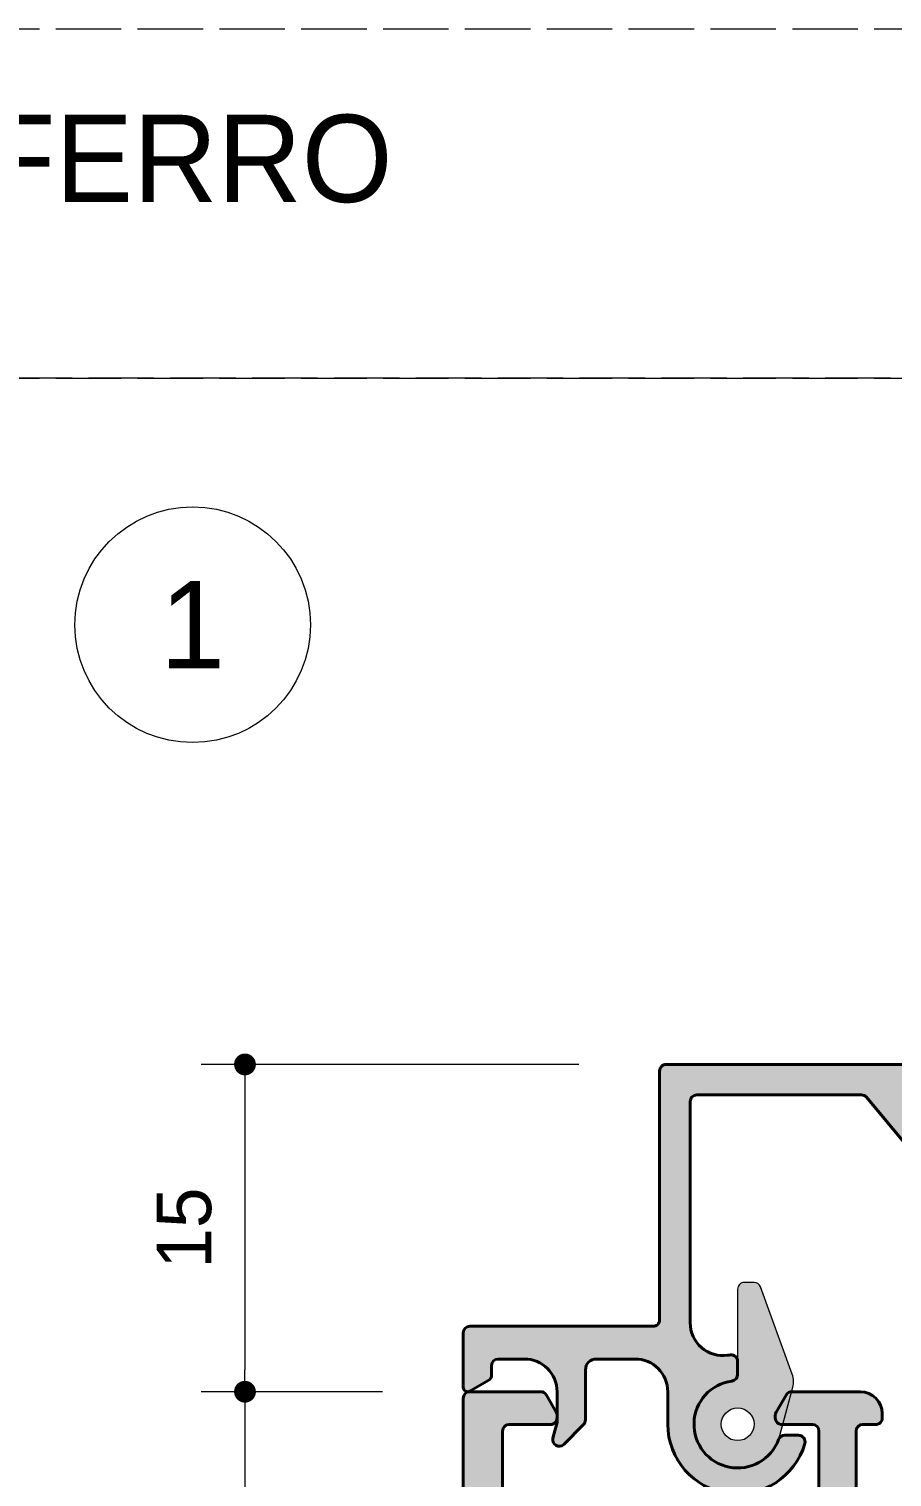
# Model space of a CAD drawing. Header units: millimetres. Extents: x -8 to 2550, y -393 to 1062.
# Drawn here: x 853.8 to 893.3, y -177.4 to -111 of the extents above; entities that cross this region are included whole.
import ezdxf
from ezdxf.enums import TextEntityAlignment as Align

# ---------------------------------------------------------------- set-up
doc = ezdxf.new("R2010")
doc.units = ezdxf.units.MM
doc.header["$LTSCALE"] = 0.25
doc.header["$MEASUREMENT"] = 0
doc.linetypes.add('ACAD_ISO02W100', pattern=[15, 12, -3])
doc.layers.get('0').update_dxf_attribs({"lineweight": 5})
doc.layers.get('Defpoints').update_dxf_attribs({"lineweight": 5})
for name, color, linetype, lineweight in [('01_Aluminum', 4, 'Continuous', 40), ('01_Dimension', 251, 'Continuous', 9), ('01_Fill Plastic', 253, 'Continuous', 0), ('01_Plastic', 3, 'Continuous', 20), ('01_Text', 40, 'Continuous', 25), ('01_Thin line', 8, 'Continuous', 9)]:
    doc.layers.add(name, color=color, linetype=linetype, lineweight=lineweight)
doc.layers.add('01_Fill Aluminum', color=7, linetype='Continuous', lineweight=0, true_color=0xdcdcdc)
doc.layers.add('02_Block Frame', color=7, linetype='Continuous', lineweight=5, true_color=0xe2001a, plot=False)
doc.styles.add('ALUK Main&Secondary Titles', font='GOTHIC.TTF')
doc.styles.add('Aluk Text', font='GOTHIC.TTF')
doc.dimstyles.new('ALUK Manual 1-1', dxfattribs={"dimtxt": 2.5, "dimasz": 1, "dimexe": 2, "dimexo": 4, "dimgap": 1.5, "dimtad": 3, "dimdec": 1, "dimdsep": 46, "dimtxsty": 'Aluk Text', "dimblk": 'DOT', "dimcen": 0, "dimclrd": 256, "dimclre": 256, "dimclrt": 2, "dimaunit": 1, "dimadec": 0, "dimazin": 0, "dimtfac": 0.7, "dimtdec": 1, "dimtmove": 0, "dimatfit": 3, "dimldrblk": 'DOT', "dimfxl": 1, "dimtolj": 2, "dimlwd": -1, "dimlwe": -1, "dimarcsym": 0})

# ---------------------------------------------------------------- blocks, each defined once
blk = doc.blocks.new('u20007')
at = {"layer": '01_Fill Aluminum', "ltscale": 0.25}
h = blk.add_hatch(color=256, dxfattribs=at)
h.dxf.hatch_style = 1
edge = h.paths.add_edge_path(flags=16)
edge.add_line((2.700000000003911, 3.900000000000091), (2.700000000003911, 1.799999999999727))
edge.add_arc((3.000000000003638, 1.799999999999727), 0.2999999999997272, 180, 270)
edge.add_line((3.000000000003638, 1.5), (9.000000000006366, 1.5))
edge.add_arc((9.000000000005912, 1.799999999999272), 0.2999999999992722, 270.0000000000868, 360.0000000000869)
edge.add_line((9.300000000005184, 1.799999999999727), (9.300000000005184, 3.900000000000091))
edge.add_line((9.300000000005184, 3.900000000000091), (9.500000000003183, 3.900000000000091))
edge.add_line((9.500000000003183, 3.900000000000091), (9.500000000001819, 8.099999999999909))
edge.add_line((9.500000000001819, 8.099999999999909), (9.30000000000382, 8.099999999999909))
edge.add_line((9.30000000000382, 8.099999999999909), (9.30000000000382, 10.19999999999982))
edge.add_arc((9.00000000000432, 10.2000000000005), 0.2999999999994998, 359.9999999998697, 449.9999999998697)
edge.add_line((9.000000000005002, 10.5), (3.000000000002274, 10.5))
edge.add_arc((3.000000000002501, 10.20000000000005), 0.2999999999999545, 90.00000000004343, 180.0000000000434)
edge.add_line((2.700000000002547, 10.19999999999982), (2.700000000002547, 8.099999999999909))
edge.add_line((2.700000000002547, 8.099999999999909), (2.500000000003638, 8.099999999999909))
edge.add_line((2.500000000003638, 8.099999999999909), (2.500000000005002, 3.900000000000091))
edge.add_line((2.500000000005002, 3.900000000000091), (2.700000000003911, 3.900000000000091))
edge = h.paths.add_edge_path()
edge.add_arc((30.90000000000384, 2), 0.7000000000002728, 180, 269.9999999999814)
edge.add_line((30.90000000000362, 1.299999999999727), (37.10000000000355, 1.300000000000182))
edge.add_arc((37.10000000000355, 2), 0.6999999999998181, 270, 360)
edge.add_line((37.80000000000337, 2), (37.80000000000337, 3.199999999999818))
edge.add_arc((37.5000000000033, 3.199999999999932), 0.3000000000000682, 359.9999999999783, 449.9999999999783)
edge.add_line((37.50000000000341, 3.5), (36.80000000000337, 3.5))
edge.add_arc((36.80000000000337, 3.800000000000182), 0.3000000000001819, 180, 270, ccw=False)
edge.add_arc((37.200000000003, 3.800000000000182), 0.6999999999998181, 90, 180, ccw=False)
edge.add_line((37.200000000003, 4.5), (38.70000000000323, 4.5))
edge.add_arc((38.70000000000312, 4.199999999999932), 0.3000000000000682, -2.1714186004828662e-11, 89.99999999997829, ccw=False)
edge.add_line((39.00000000000318, 4.199999999999818), (39.00000000000318, 0.3000000000001819))
edge.add_arc((38.70000000000323, 0.2999999999999545), 0.2999999999999545, -89.99999999995657, 4.3428372009657323e-11, ccw=False)
edge.add_line((38.70000000000346, 0), (0.3000000000001819, 0))
edge.add_arc((0.2999999999997272, 0.2999999999997272), 0.2999999999997272, 180.0000000000869, 270.0000000000868, ccw=False)
edge.add_line((0, 0.2999999999992724), (0, 1.199999999999818))
edge.add_arc((0.3000000000001819, 1.199999999999818), 0.3000000000001819, 90, 180, ccw=False)
edge.add_line((0.3000000000001819, 1.5), (0.7000000000039108, 1.5))
edge.add_arc((0.7000000000034562, 1.800000000000182), 0.3000000000001819, 270.0000000000868, 360)
edge.add_line((1.000000000003638, 1.800000000000182), (1.000000000003638, 10.19911967894222))
edge.add_line((1.000000000003638, 10.19911967894222), (1.000000000003638, 10.20000000000027))
edge.add_arc((0.7000000000037971, 10.20000000000016), 0.2999999999998408, 2.171258662546913e-11, 90.00000000002171)
edge.add_line((0.7000000000036835, 10.5), (0.3667966235900622, 10.5))
edge.add_arc((0.3667966235902895, 10.80000000000018), 0.3000000000001819, 180, 269.9999999999566, ccw=False)
edge.add_line((0.06679662359010763, 10.80000000000018), (0.06679662359010763, 12.15716389006548))
edge.add_arc((0.3667966235900654, 12.15716389006573), 0.2999999999999578, 165.2335376605682, 180.0000000000478, ccw=False)
edge.add_line((0.0767047997148893, 12.23362782745289), (0.3475067720225979, 13.26100675587122))
edge.add_arc((0.06123736778819641, 13.35072759068278), 0.3000000000000046, 342.5982793228656, 420.3673421366597)
edge.add_arc((0.3084560614562258, 13.78533421454065), 0.2000000000000568, 179.5982793230137, 240.3673421368074, ccw=False)
edge.add_line((0.1084609773367902, 13.786736472749), (0.1084609773367902, 15.33783064630325))
edge.add_arc((0.4084609773370718, 15.33783064630314), 0.3000000000002816, 72.59827932291711, 179.9999999999807, ccw=False)
edge.add_line((0.4981818121484594, 15.62410005053789), (2.418850571978282, 15.0221356003417))
edge.add_arc((2.179595012480831, 14.25875052238382), 0.799999999999496, 27.59827932286089, 72.59827932285759, ccw=False)
edge.add_line((2.888569006318676, 14.62936605910727), (3.035498279247122, 14.34829572309263))
edge.add_arc((2.85825478078758, 14.25564183891138), 0.2000000000001271, -92.40172067706192, 27.59827932295002, ccw=False)
edge.add_line((2.849873649018036, 14.05581752449916), (2.561452094726292, 14.06791464620756))
edge.add_line((2.561452094726292, 14.06791464620756), (1.477388884845595, 12.35981774982201))
edge.add_arc((1.983975984915339, 12.03830645912856), 0.6000000000003705, 147.5982793228854, 179.9999999999805)
edge.add_line((1.383975984914969, 12.03830645912876), (1.383975984914969, 12.00002467801551))
edge.add_arc((1.666818697438296, 12.10002467800575), 0.3000000000426691, 199.4712206296325, 318.1865233489895)
edge.add_arc((2.114010219090511, 11.69999999999994), 0.3000000000000575, 90.00000000000989, 138.18652335383, ccw=False)
edge.add_line((2.11401021909046, 12), (4.619449405288833, 12))
edge.add_arc((4.619449405288606, 12.29999999999995), 0.2999999999999545, 270.0000000000434, 360.0000000000434)
edge.add_line((4.91944940528856, 12.30000000000018), (4.91944940528856, 12.70000000000073))
edge.add_line((4.91944940528856, 12.70000000000073), (4.672231095225015, 14.26675938966491))
edge.add_arc((4.869449405289086, 14.30000000000044), 0.2000000000000158, 90.00000000000739, 189.5671293125979, ccw=False)
edge.add_line((4.86944940528906, 14.50000000000045), (6.469449405289197, 14.5))
edge.add_arc((6.469449405289066, 14.30000000000009), 0.1999999999999122, -9.567129312632687, 89.9999999999626, ccw=False)
edge.add_line((6.666667715353015, 14.26675938966446), (6.419449405288788, 12.70000000000073))
edge.add_line((6.419449405288788, 12.70000000000073), (6.41944940528856, 12.30000000000018))
edge.add_arc((6.719449405288742, 12.30000000000018), 0.3000000000001819, 180, 270)
edge.add_line((6.719449405288742, 12), (9.224888591487797, 12))
edge.add_arc((9.224888591583028, 11.69999999995719), 0.3000000000428091, 41.81347666438728, 90.00000001818768, ccw=False)
edge.add_arc((9.672080113188432, 12.10002467801542), 0.2999999999999799, 221.8134766462161, 340.5287793655257)
edge.add_line((9.954922825663061, 12.00002467801551), (9.954922825663061, 12.03830645912876))
edge.add_arc((9.35492282566269, 12.03830645912856), 0.6000000000003709, 1.950740204629751e-11, 32.40172067711465)
edge.add_line((9.861509925732435, 12.35981774982201), (8.777446715850829, 14.06791464620756))
edge.add_line((8.777446715850829, 14.06791464620756), (8.489025161559994, 14.05581752449916))
edge.add_arc((8.480644029790449, 14.25564183891138), 0.2000000000001273, 152.40172067705, 272.401720677062, ccw=False)
edge.add_line((8.303400531330908, 14.34829572309263), (8.450329804258445, 14.62936605910727))
edge.add_arc((9.159303798096706, 14.25875052238277), 0.8000000000003548, 107.40172067708619, 152.4017206770859, ccw=False)
edge.add_line((8.920048238599747, 15.0221356003417), (10.84071699842957, 15.62410005053789))
edge.add_arc((10.93043783324051, 15.33783064630348), 0.2999999999998243, -4.519051799434237e-11, 107.40172067702, ccw=False)
edge.add_line((11.23043783324033, 15.33783064630325), (11.23043783324033, 13.786736472749))
edge.add_arc((11.0304427491211, 13.78533421454028), 0.1999999999998529, -60.367342136692685, 0.4017206770939765, ccw=False)
edge.add_arc((11.27766144278963, 13.35072759068306), 0.299999999999888, 119.632657863407, 197.4017206771961)
edge.add_line((10.99139203855543, 13.26100675587122), (11.29009182387892, 12.12778803242873))
edge.add_arc((11.00000000000397, 12.05132409504159), 0.2999999999997343, -5.331912689143792e-11, 14.766462339437396, ccw=False)
edge.add_line((11.30000000000371, 12.05132409504131), (11.30000000000371, 2.670156001164742))
edge.add_arc((12.30000000000357, 2.670156001164869), 0.9999999999998685, 180.0000000000073, 268.2642954110766)
edge.add_line((12.2697108733629, 1.670614822019616), (17.90000000000191, 1.5))
edge.add_line((17.90000000000191, 1.5), (28.70000000000346, 1.500000000000455))
edge.add_arc((28.70000000000368, 1.800000000000409), 0.2999999999999545, 269.9999999999566, 359.9999999999566)
edge.add_line((29.00000000000364, 1.800000000000182), (29.00000000000364, 3.199999999999818))
edge.add_arc((28.70000000000346, 3.199999999999818), 0.3000000000001819, 0, 90)
edge.add_line((28.70000000000346, 3.5), (27.80000000000348, 3.500000000000455))
edge.add_arc((27.80000000000365, 3.800000000000466), 0.3000000000000114, 179.9999999999674, 269.99999999996743, ccw=False)
edge.add_line((27.50000000000364, 3.800000000000637), (27.50000000000364, 4.200000000000273))
edge.add_arc((27.80000000000359, 4.200000000000045), 0.2999999999999545, 89.99999999997829, 179.9999999999566, ccw=False)
edge.add_line((27.80000000000371, 4.5), (30.80000000000337, 4.5))
edge.add_arc((30.80000000000359, 3.799999999999955), 0.7000000000000455, 1.858779796748422e-11, 90.00000000001859, ccw=False)
edge.add_arc((31.20000000000346, 3.800000000000182), 0.3000000000001819, -90, 0, ccw=False)
edge.add_line((31.20000000000346, 3.5), (30.50000000000364, 3.5))
edge.add_arc((30.50000000000364, 3.199999999999818), 0.3000000000001819, 90, 180)
edge.add_line((30.20000000000346, 3.199999999999818), (30.20000000000357, 2))
edge = h.paths.add_edge_path(flags=16)
edge.add_line((2.5, 52.90000000000009), (2.700000000000728, 52.90000000000009))
edge.add_line((2.700000000000728, 52.90000000000009), (2.700000000000728, 50.79999999999927))
edge.add_arc((3, 50.79999999999927), 0.2999999999992724, 180, 270)
edge.add_line((3, 50.5), (9, 50.5))
edge.add_arc((9.000000000000455, 50.79999999999973), 0.2999999999997272, 269.9999999999131, 359.9999999999131)
edge.add_line((9.300000000000182, 50.79999999999927), (9.300000000000182, 52.90000000000009))
edge.add_line((9.300000000000182, 52.90000000000009), (9.5, 52.90000000000009))
edge.add_line((9.5, 52.90000000000009), (9.5, 63.09999999999945))
edge.add_line((9.5, 63.09999999999945), (9.300000000000182, 63.09999999999945))
edge.add_line((9.300000000000182, 63.09999999999945), (9.300000000000182, 65.20000000000027))
edge.add_arc((9.000000000000682, 65.19999999999959), 0.2999999999994998, 1.302755197529629e-10, 90.00000000013027)
edge.add_line((9, 65.49999999999909), (3, 65.49999999999909))
edge.add_arc((2.999999999999773, 65.20000000000005), 0.299999999999045, 89.99999999995657, 179.9999999999566)
edge.add_line((2.700000000000728, 65.20000000000027), (2.700000000000728, 63.09999999999945))
edge.add_line((2.700000000000728, 63.09999999999945), (2.5, 63.09999999999945))
edge.add_line((2.5, 63.09999999999945), (2.5, 52.90000000000009))
edge = h.paths.add_edge_path()
edge.add_arc((2.858242133151571, 46.74435816108839), 0.1999999999999049, 332.4017206770909, 452.401720677102)
edge.add_line((2.849861001381896, 46.94418247550038), (2.561439447090152, 46.93208535379199))
edge.add_line((2.561439447090152, 46.93208535379199), (1.477376237209455, 48.64018225017799))
edge.add_arc((1.983963337279251, 48.96169354087146), 0.6000000000004228, 180.000000000021, 212.4017206771133, ccw=False)
edge.add_line((1.383963337278828, 48.96169354087124), (1.383963337278828, 48.99997532198449))
edge.add_arc((1.666806049801991, 48.89997532199392), 0.3000000000426243, 41.81347665098639, 160.5287793702972, ccw=False)
edge.add_arc((2.11399757145377, 49.29999999999988), 0.2999999999998764, 221.8134766462711, 270.0000000000616)
edge.add_line((2.113997571454092, 49), (4.619449405288833, 48.99999999999955))
edge.add_arc((4.619449405288947, 48.6999999999997), 0.2999999999998408, 2.1714186004828662e-11, 90.00000000002171, ccw=False)
edge.add_line((4.919449405288788, 48.69999999999982), (4.919449405288788, 48.29999999999973))
edge.add_line((4.919449405288788, 48.29999999999973), (4.672231095225129, 46.73324061033509))
edge.add_arc((4.8694494052892, 46.69999999999956), 0.2000000000000155, 170.4328706874026, 269.9999999999926)
edge.add_line((4.869449405289174, 46.49999999999955), (6.469449405289197, 46.5))
edge.add_arc((6.469449405289171, 46.70000000000002), 0.2000000000000171, 270.0000000000074, 369.5671293125974)
edge.add_line((6.666667715353242, 46.73324061033554), (6.419449405288901, 48.29999999999973))
edge.add_line((6.419449405288901, 48.29999999999973), (6.419449405288674, 48.69999999999982))
edge.add_arc((6.719449405288572, 48.69999999999965), 0.2999999999998977, 89.99999999996737, 179.9999999999674, ccw=False)
edge.add_line((6.719449405288742, 48.99999999999955), (9.224901239124279, 49))
edge.add_arc((9.224901239220133, 49.30000000004257), 0.3000000000425729, 269.9999999816932, 318.1865233355167)
edge.add_arc((9.672092760825162, 48.89997532198436), 0.2999999999999266, 19.471220634523092, 138.186523353834, ccw=False)
edge.add_line((9.954935473299656, 48.99997532198449), (9.954935473299656, 48.96169354087124))
edge.add_arc((9.354935473299234, 48.96169354087146), 0.6000000000004224, 327.59827932288675, 359.99999999997897, ccw=False)
edge.add_line((9.86152257336903, 48.64018225017799), (8.777459363487424, 46.93208535379199))
edge.add_line((8.777459363487424, 46.93208535379199), (8.489037809196589, 46.94418247550038))
edge.add_arc((8.480656677426914, 46.74435816108839), 0.1999999999999073, 87.59827932289818, 207.598279322909)
edge.add_line((8.303413178967503, 46.65170427690737), (8.45034245189504, 46.37063394089273))
edge.add_arc((9.159316445733355, 46.74124947761737), 0.800000000000463, 207.5982793229206, 252.5982793229208)
edge.add_line((8.920060886236456, 45.9778643996583), (10.84072964606617, 45.37589994946211))
edge.add_arc((10.93045048087727, 45.66216935369629), 0.2999999999996532, 252.5982793229357, 360.0000000000027)
edge.add_line((11.23045048087693, 45.6621693536963), (11.23045048087693, 47.213263527251))
edge.add_arc((11.03045539675771, 47.21466578545974), 0.199999999999837, 359.5982793229024, 420.3673421366949)
edge.add_arc((11.27767409042621, 47.64927240931694), 0.2999999999998845, 162.5982793228035, 240.36734213659412, ccw=False)
edge.add_line((10.99140468619203, 47.73899324412878), (11.26486669925725, 48.77646393738723))
edge.add_arc((11.55495852313259, 48.69999999999983), 0.3000000000001693, 90.00000000003052, 165.2335376605322, ccw=False)
edge.add_line((11.55495852313243, 49), (14.2000000000005, 49.00000000000045))
edge.add_arc((14.19999999999992, 48.70000000000037), 0.3000000000000824, -1.8985701899509877e-11, 89.99999999988938, ccw=False)
edge.add_line((14.5, 48.70000000000027), (14.5, 48.09999999999945))
edge.add_arc((14.79999999999961, 48.09999999999979), 0.2999999999996081, 180.0000000000638, 270.0000000001095)
edge.add_line((14.80000000000018, 47.80000000000018), (15, 47.80000000000018))
edge.add_arc((15, 48.80000000000018), 1, 270, 360)
edge.add_line((16, 48.80000000000018), (16, 51.94944465005347))
edge.add_arc((15.70000000000053, 51.94944465005368), 0.2999999999994714, 359.9999999999592, 419.9999999998779)
edge.add_line((15.85000000000082, 52.20925227118823), (15.06961524227154, 52.65980762113531))
edge.add_arc((14.91961524227057, 52.39999999999853), 0.3000000000017454, 59.99999999997848, 90.00000000000577)
edge.add_line((14.91961524227054, 52.70000000000027), (14.80000000000223, 52.70000000000118))
edge.add_arc((14.80000000000006, 52.40000000000112), 0.3000000000000611, 89.99999999958645, 180.0000000000231)
edge.add_line((14.5, 52.400000000001), (14.5, 51))
edge.add_arc((14.20000000000085, 50.99999999999942), 0.2999999999991481, -89.9999999998501, 1.1129941412946209e-10, ccw=False)
edge.add_line((14.20000000000164, 50.70000000000027), (11.30000000000018, 50.70000000000027))
edge.add_arc((11.30000000000007, 51.00000000000035), 0.3000000000000753, 180.0000000000665, 270.0000000000207, ccw=False)
edge.add_line((11, 51), (11, 64.89999999999918))
edge.add_arc((11.30000000000064, 64.89999999999964), 0.3000000000006366, 90.00000000008691, 180.0000000000869, ccw=False)
edge.add_line((11.30000000000018, 65.20000000000027), (14.20000000000152, 65.20000000000027))
edge.add_arc((14.19999999999993, 64.9000000000002), 0.3000000000000682, -1.9542767404345796e-10, 89.99999999969498, ccw=False)
edge.add_line((14.5, 64.89999999999918), (14.5, 63))
edge.add_arc((14.79999999999984, 63.00000000000011), 0.2999999999998355, 180.0000000000203, 270.0000000000662)
edge.add_line((14.80000000000018, 62.70000000000027), (14.91961524227054, 62.69999999999982))
edge.add_arc((14.91961524227136, 63.00000000000156), 0.300000000001738, 269.9999999998433, 299.999999999848)
edge.add_line((15.06961524227154, 62.74019237886432), (15.85000000000082, 63.19074772881049))
edge.add_arc((15.70000000000074, 63.45055534994492), 0.2999999999992548, 300.0000000000987, 360.000000000152)
edge.add_line((16, 63.45055534994572), (16, 66.70000000000027))
edge.add_arc((15.70000000000085, 66.70000000000086), 0.2999999999991481, 359.9999999998887, 449.9999999998501)
edge.add_line((15.70000000000164, 67), (0.3000000000001819, 67))
edge.add_arc((0.2999999999999545, 66.70000000000005), 0.2999999999999545, 89.99999999995657, 179.9999999999566)
edge.add_line((0, 66.70000000000027), (0, 65.49999999999909))
edge.add_arc((0.2999999999993975, 65.49999999999967), 0.2999999999993975, 180.0000000001113, 270.0000000001498)
edge.add_line((0.3000000000001819, 65.20000000000027), (0.7000000000007276, 65.19999999999982))
edge.add_arc((0.7000000000002672, 64.90000000000009), 0.2999999999997272, -1.737134880386293e-10, 89.99999999991212, ccw=False)
edge.add_line((1, 64.89999999999918), (1, 50.80000000000018))
edge.add_arc((0.6999999999997044, 50.8000000000003), 0.3000000000002956, 270.0000000000434, 359.9999999999783, ccw=False)
edge.add_line((0.6999999999999318, 50.5), (0.3667966235901758, 50.5))
edge.add_arc((0.3667966235902895, 50.19999999999993), 0.3000000000000682, 90.00000000002171, 180.0000000000217)
edge.add_line((0.06679662359022132, 50.19999999999982), (0.06679662359022132, 48.84278812684579))
edge.add_arc((0.366796623590211, 48.84278812684554), 0.2999999999999897, 179.9999999999525, 194.7664623394306)
edge.add_line((0.07670479971500299, 48.76632418945837), (0.3474941243864578, 47.73899324412878))
edge.add_arc((0.06122472015204752, 47.64927240931722), 0.3000000000000119, -60.36734213665858, 17.4017206771332, ccw=False)
edge.add_arc((0.3084434138200805, 47.21466578545935), 0.2000000000000512, 119.6326578631918, 180.4017206769873)
edge.add_line((0.10844832970065, 47.213263527251), (0.10844832970065, 45.6621693536963))
edge.add_arc((0.408448329700763, 45.66216935369663), 0.300000000000113, 180.0000000000624, 287.4017206771267)
edge.add_line((0.4981691645123192, 45.37589994946211), (2.418837924342142, 45.9778643996583))
edge.add_arc((2.17958236484469, 46.74124947761618), 0.7999999999994963, 287.4017206771425, 332.4017206771391)
edge.add_line((2.888556358682536, 46.37063394089273), (3.035485631610982, 46.65170427690737))
at = {"layer": '01_Aluminum'}
for points in [[(11.55495852313243, 49), (14.2000000000005, 49.00000000000045, -0.4142135623726289), (14.5, 48.70000000000027), (14.5, 48.09999999999945, 0.4142135623733281), (14.80000000000018, 47.80000000000018), (15, 47.80000000000018, 0.414213562373095), (16, 48.80000000000018), (16, 51.94944465005347, 0.2679491924307437), (15.85000000000082, 52.20925227118823), (15.06961524227154, 52.65980762113531, 0.1316524975875167), (14.91961524227054, 52.70000000000027), (14.80000000000223, 52.70000000000118, 0.414213562375326), (14.5, 52.400000000001), (14.5, 51, -0.4142135623728952), (14.20000000000164, 50.70000000000027), (11.30000000000018, 50.70000000000027, -0.4142135623728619)], [(11.30000000000018, 65.20000000000027), (14.20000000000152, 65.20000000000027, -0.414213562372529), (14.5, 64.89999999999918), (14.5, 63, 0.4142135623733281), (14.80000000000018, 62.70000000000027), (14.91961524227054, 62.69999999999982, 0.1316524975874178), (15.06961524227154, 62.74019237886432), (15.85000000000082, 63.19074772881049, 0.2679491924313713), (16, 63.45055534994572), (16, 66.70000000000027, 0.4142135623728952), (15.70000000000164, 67), (0.3000000000001819, 67, 0.414213562373095)]]:
    blk.add_lwpolyline(points, format="xyb", dxfattribs=at)
blk = doc.blocks.new('_Dot')
at = {"color": 0, "linetype": 'ByBlock', "lineweight": -2}
blk.add_line((-0.5, 0), (-1, 0), dxfattribs=at)
at = {"color": 0, "linetype": 'ByBlock', "const_width": 0.5}
blk.add_lwpolyline([(-0.25, 0, 1), (0.25, 0, 1)], format="xyb", close=True, dxfattribs=at)
blk = doc.blocks.new('*D174')
at = {"layer": '01_Dimension', "ltscale": 0.25, "transparency": 16777216}
for p, q in [((878.9705560558974, -158.4529979888484), (861.6705560559012, -158.4529979888484)), ((863.6705560559012, -159.4529979888484), (863.6705560559012, -172.4529979888482)), ((869.9705560558969, -173.4529979888482), (861.6705560559012, -173.4529979888482))]:
    blk.add_line(p, q, dxfattribs=at)
at = {"layer": 'Defpoints', "color": 0, "ltscale": 0.25, "transparency": 16777216}
for p in [(882.9705560558974, -158.4529979888484), (863.6705560559012, -173.4529979888482), (873.9705560558969, -173.4529979888482)]:
    blk.add_point(p, dxfattribs=at)
at = {"layer": '01_Dimension', "ltscale": 0.25, "transparency": 16777216}
for p, rotation in [((863.6705560559012, -158.4529979888484), 90), ((863.6705560559012, -173.4529979888482), 270)]:
    blk.add_blockref('_Dot', p, dxfattribs=dict(at, rotation=rotation))
at = {"layer": '01_Dimension', "color": 2, "ltscale": 0.25, "transparency": 16777216, "insert": (860.889114859436, -165.9529979888485), "char_height": 2.5, "attachment_point": 5, "rotation": 90, "style": 'Aluk Text'}
blk.add_mtext('\\A2;15', dxfattribs=at)
blk = doc.blocks.new('*D177')
at = {"layer": '01_Dimension', "ltscale": 0.25, "transparency": 16777216}
for p, q in [((869.970556055896, -173.4529979888482), (861.6705560559017, -173.4529979888482)), ((863.6705560559017, -174.4529979888482), (863.6705560559017, -188.4529979888482)), ((869.970556055896, -189.4529979888482), (861.6705560559017, -189.4529979888482))]:
    blk.add_line(p, q, dxfattribs=at)
at = {"layer": 'Defpoints', "color": 0, "ltscale": 0.25, "transparency": 16777216}
for p in [(873.970556055896, -173.4529979888482), (863.6705560559017, -189.4529979888482), (873.970556055896, -189.4529979888482)]:
    blk.add_point(p, dxfattribs=at)
at = {"layer": '01_Dimension', "ltscale": 0.25, "transparency": 16777216}
for p, rotation in [((863.6705560559017, -173.4529979888482), 90), ((863.6705560559017, -189.4529979888482), 270)]:
    blk.add_blockref('_Dot', p, dxfattribs=dict(at, rotation=rotation))
at = {"layer": '01_Dimension', "color": 2, "ltscale": 0.25, "transparency": 16777216, "insert": (860.8576736629715, -181.4529979888485), "char_height": 2.5, "attachment_point": 5, "rotation": 90, "style": 'Aluk Text'}
blk.add_mtext('\\A2;16', dxfattribs=at)
blk = doc.blocks.new('n20826')
at = {"layer": '01_Fill Aluminum', "ltscale": 0.25}
h = blk.add_hatch(color=256, dxfattribs=at)
h.dxf.hatch_style = 1
h.paths.add_polyline_path([(19.99999999999991, -0.2499999999993786, 0.4142135623730935), (19.69999999999956, 0.05000000000097249), (8.299999999999358, 0.05000000000097238, -0.4142135623730949), (7.999999999999915, 0.3500000000004153), (7.999999999999915, 8.749999999999938, 0.4142135623730951), (7.69999999999888, 9.050000000000972), (5.200000000000018, 9.050000000000972, 0.576548815255371), (5.026554900846935, 8.75041688105223), (5.514460839742838, 7.900625321576905, 0.2685937667436178), (5.774628488473014, 7.75000000000079), (6.199999999999619, 7.75000000000079, -0.4142135623730949), (6.499999999999915, 7.450000000000495), (6.499999999999915, 6.249999999998801, -0.4142135623729012), (5.000000000001078, 4.749999999998971), (3.625401660068985, 4.749999999998062, -0.0655434628155875), (3.547755946538451, 4.760222252111315), (2.877645713531683, 4.939777747885834, 0.7896950023748328), (2.600008630404357, 4.426385483279866), (3.49856207502675, 3.536806035908508, 0.1976084007402144), (3.70962683683037, 3.44999999999879), (5.999999999999915, 3.44999999999879, -0.4142135623730951), (6.499999999999915, 2.94999999999879), (6.499999999999915, 1.176858998889537, -0.4142135623730951), (4.999999999999915, -0.3231410011104625), (3.507713687954813, -0.3231410011104625, 0.869184164508917), (2.624955274654933, -6.59897220318466, 0.4986545616046766), (3.007713875928772, -6.310613027966907), (3.007713875925134, -5.679526936106497, 0.3135995186190326), (2.812061677498852, -5.398259205459945, -1.770525168920319), (5.490706371048582, -3.262871873421687, 0.376509598567159), (5.788179980378145, -3.523831503253069), (6.392245985765358, -3.523781754658676, 0.4448121942763485), (6.690618615892985, -3.192813557892246, 0.01007638120196346), (6.674723803881787, -3.064832234340158, -0.4569614978932329), (8.159259795728664, -1.350000000000483), (18.30000000000084, -1.350000000000483, -0.4142135623730949), (18.60000000000028, -1.649999999999926), (18.60000000000028, -9.195046296521994, -0.2227231305585517), (18.49193386628155, -9.425613837547417), (16.14347459246854, -11.3805675410236, -0.1753166083928212), (15.95154072618644, -11.44999999999903), (14.66574303265037, -11.44999999999903, 0.1539146378399045), (13.51859069268579, -11.81169553839423), (12.38756147814436, -12.60365017224669, 0.4142134159770925), (12.31388857389181, -13.02146856965043), (12.54331882711768, -13.34912950382113, 0.41421382944298), (12.96113753460882, -13.42280237400256), (14.27295974798489, -12.50425440165348, -0.1539147432815577), (14.44503270022849, -12.44999999999903), (15.60000204924356, -12.44999999999903, -0.4142135623730949), (15.90000204924391, -12.74999999999938), (15.90000204924391, -13.64999999999958, 0.414213562373095), (16.20000204924335, -13.94999999999903), (16.51598611076034, -13.94999999999903), (17.99270714755696, -13.47018424930322, 0.3249196962330607), (18.20000204924409, -13.18486729441538), (18.20000204924409, -11.74999999999938, -0.4142135623730948), (18.50000204924444, -11.44999999999903), (19.70000000000047, -11.44999999999903, 0.4142135623730949), (19.99999999999991, -11.14999999999958)])
at = {"layer": '01_Aluminum'}
blk.add_lwpolyline([(4.999999999999915, -0.3231410011104625, 0.414213562373095), (6.499999999999915, 1.176858998889537), (6.499999999999915, 2.94999999999879, 0.414213562373095), (5.999999999999915, 3.44999999999879), (3.709626836829472, 3.44999999999879, -0.1976084007406957), (3.498562075025717, 3.53680603590953), (2.578404066510217, 4.44777427893211, -0.7493429954763438), (2.877645713530825, 4.939777747886064), (3.547755946537023, 4.760222252111697, 0.06554346281579208), (3.625401660067752, 4.749999999998062), (5.000000000001734, 4.749999999998971, 0.4142135623728065), (6.499999999999915, 6.249999999998971), (6.499999999999915, 7.450000000000609, 0.4142135623728731), (6.199999999999733, 7.75000000000079), (5.774628488473269, 7.75000000000079, -0.2685937667434355), (5.514460839743066, 7.900625321576507), (5.026554900847174, 8.750416881051814, -0.5765488152556946), (5.199999999999733, 9.050000000000972), (7.699999999999733, 9.050000000000972, -0.4142135623723181), (7.999999999999915, 8.749999999999881), (7.999999999999915, 0.3500000000002448, 0.4142135623736499), (8.300000000000097, 0.05000000000097238), (19.69999999999973, 0.05000000000097238, -0.41421356237365), (19.99999999999991, -0.250000000000119), (19.99999999999991, -11.14999999999976, -0.4142135623736499), (19.69999999999973, -11.44999999999903), (18.50000204924427, -11.44999999999903, 0.4142135623736499), (18.20000204924409, -11.75000000000012), (18.20000204924409, -13.18486729441623, -0.3249196962325662), (17.99270714755667, -13.47018424930332), (16.51598611076034, -13.94999999999903), (16.20000204924318, -13.94999999999903, -0.414213562372762), (15.90000204924391, -13.64999999999976), (15.90000204924391, -12.75000000000012, 0.41421356237365), (15.60000204924373, -12.44999999999903), (14.44503270022679, -12.44999999999903, 0.1539147432813245), (14.27295974798372, -12.5042544016543), (12.9611375346075, -13.42280237400349, -0.414213829442349), (12.54331882711713, -13.34912950382034), (12.31388857389166, -13.02146856965022, -0.414213415976974), (12.38756147814448, -12.60365017224661), (13.51859069268349, -11.81169553839584, -0.1539146378400268), (14.66574303264852, -11.44999999999903), (15.95154072618598, -11.44999999999903, 0.1753166083925294), (16.14347459246792, -11.38056754102411), (18.49193386628113, -9.425613837547763, 0.2227231305577906), (18.60000000000028, -9.195046296523406), (18.60000000000028, -1.649999999999755, 0.4142135623736499), (18.3000000000001, -1.350000000000483), (8.159259795728673, -1.350000000000483, 0.4569614978927584), (6.674723803881449, -3.064832234337819, -0.01007638120077252), (6.690618615891168, -3.192813557874734, -0.4448121942917126), (6.392245985767573, -3.523781754658676), (5.788179980378942, -3.523831503253069, -0.376509598566411), (5.490706371048788, -3.262871873423256, 1.770525168923962), (2.812061677503976, -5.398259205461846, -0.3135995186240517), (3.007713875925134, -5.679526936117446), (3.007713875928772, -6.310613027955815, -0.4986545615956758), (2.624955274673908, -6.598972203190106, -0.8691841645115689), (3.507713687954407, -0.3231410011104625)], format="xyb", close=True, dxfattribs=at)

msp = doc.modelspace()

# ---------------------------------------------------------------- hatches: boundary and pattern name
at = {"layer": '01_Fill Plastic', "ltscale": 0.25}
h = msp.add_hatch(color=256, dxfattribs=at)
h.dxf.hatch_style = 1
edge = h.paths.add_edge_path(flags=16)
edge.add_arc((886.2436970569911, -174.9452843008842), 0.7500000000008584, 0, 360)
edge = h.paths.add_edge_path()
edge.add_line((888.7423092657189, -172.649000355638), (887.2841272732567, -168.6426782578926))
edge.add_arc((887.0022194870211, -168.7452843008904), 0.2999999999998523, 20.00000000002301, 90.00000000002171)
edge.add_line((887.002219487021, -168.4452843008905), (886.5436970569983, -168.4452843008905))
edge.add_arc((886.5436970569982, -168.7452843008904), 0.2999999999998408, 89.99999999997829, 179.9999999999783)
edge.add_line((886.2436970569984, -168.7452843008903), (886.2436970569984, -172.6649334506913))
edge.add_arc((885.9436970569983, -172.6649334506914), 0.3000000000000682, -82.50528254603711, 3.26281224261038e-11, ccw=False)
edge.add_arc((886.2436970569985, -174.9452843008903), 2.000000000000563, 97.49471745392414, 345.0000000000035)
edge.add_line((888.1755487095772, -175.4629223910954), (888.768542471222, -173.2498395440664))
edge.add_arc((887.8026166449326, -172.9910204989637), 1.000000000000294, 344.9999999999932, 379.999999999994)

# ---------------------------------------------------------------- linework, layer by layer
at = {"layer": '01_Plastic'}
msp.add_lwpolyline([(888.7423092657189, -172.649000355638), (887.2841272732567, -168.6426782578926, 0.3152987888789835), (887.002219487021, -168.4452843008905), (886.5436970569983, -168.4452843008905, 0.414213562373095), (886.2436970569984, -168.7452843008903), (886.2436970569984, -172.6649334506913, -0.3763996637111796), (885.9828274917811, -172.9623705181086, 1.870972142237685), (888.1755487095772, -175.4629223910954), (888.768542471222, -173.2498395440664, 0.1539147210598271), (888.7423092657189, -172.649000355638), (888.7423092657189, -172.649000355638)], format="xyb", dxfattribs=at)
msp.add_circle((886.2436970569911, -174.9452843008842), 0.7500000000008584, dxfattribs=at)
at = {"layer": '01_Thin line'}
msp.add_circle((861.2732325269922, -138.3046954633606), 5.4, dxfattribs=at)
at = {"layer": '02_Block Frame', "linetype": 'ACAD_ISO02W100'}
for points in [[(794.9999999999991, -377.9999999999984), (794.9999999999991, -110.9999999999957), (971.9999999999991, -110.9999999999957), (971.9999999999991, -377.9999999999984)], [(794.9999999999991, -126.9999999999925), (971.9999999999991, -126.9999999999925), (971.9999999999991, -126.9999999999925), (794.9999999999991, -126.9999999999925)]]:
    msp.add_lwpolyline(points, close=True, dxfattribs=at)

# ---------------------------------------------------------------- block references
at = {"layer": '01_Dimension', "ltscale": 0.25}
for name, p, rotation in [('u20007', (940.6705560558964, -189.4529979888482), 90), ('n20826', (882.7205560558969, -178.4529979888482), 90.00000000000001)]:
    msp.add_blockref(name, p, dxfattribs=dict(at, rotation=rotation))

# ---------------------------------------------------------------- texts
at = {"layer": '01_Text', "style": 'Aluk Text'}
msp.add_text('1', height=4, dxfattribs=at).set_placement((861.2732325269922, -138.3046954633606), align=Align.MIDDLE_CENTER)
at = {"layer": '01_Text', "insert": (799.9992264373795, -116.9604862926845), "char_height": 4, "attachment_point": 4, "style": 'ALUK Main&Secondary Titles'}
msp.add_mtext_dynamic_manual_height_columns('{\\fPoppins|b0|i0|c0|p2;NODI TIPICI - LINEA FERRO}', width=120.6297091025083, gutter_width=15, heights=[0], dxfattribs=at)

# ---------------------------------------------------------------- dimensions: what is measured, and where the dimension line sits
at = {"layer": '01_Dimension', "ltscale": 0.25}
for base, p1, p2, picture, middle in [((863.6705560559012, -173.4529979888482), (882.970556055897, -158.4529979888483), (873.9705560558964, -173.4529979888482), '*D174', (860.889114859436, -165.9529979888485)), ((863.6705560559017, -189.4529979888482), (873.9705560558956, -173.4529979888482), (873.9705560558956, -189.4529979888482), '*D177', (860.8576736629715, -181.4529979888485))]:
    dim = msp.add_linear_dim(base=base, p1=p1, p2=p2, angle=90, dimstyle='ALUK Manual 1-1', override={"dimfxl": 0}, dxfattribs=at)
    dim.commit()
    dim.dimension.update_dxf_attribs({"geometry": picture, "text_midpoint": middle})

doc.saveas('drawing.dxf')
